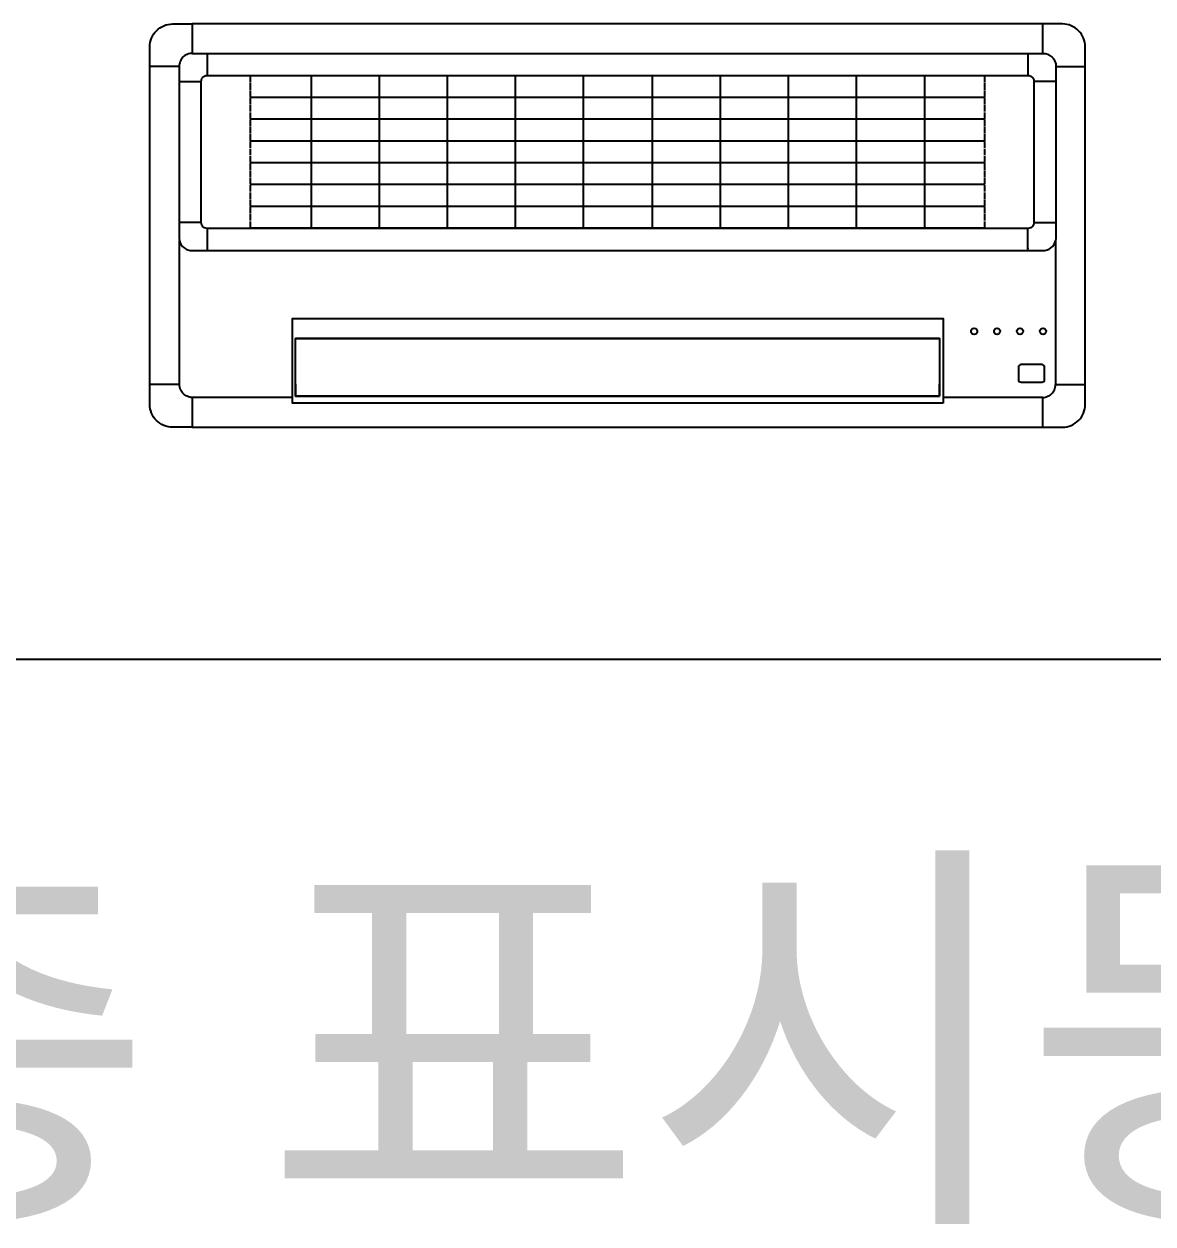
# Model space of a CAD drawing. Header units: millimetres. Extents: x 0 to 841, y 0 to 735.
# Drawn here: x 783.91 to 793.24, y 375.58 to 385.5 of the extents above; entities that cross this region are included whole.
import ezdxf

# ---------------------------------------------------------------- set-up
doc = ezdxf.new("R2010")
doc.units = ezdxf.units.MM
for name, color, linetype in [('A-SYM', 7, 'CONTINUOUS'), ('A-TEXT-NOTE', 7, 'CONTINUOUS'), ('에어컨', 15, 'CONTINUOUS')]:
    doc.layers.add(name, color=color, linetype=linetype)
doc.styles.add('Gtx', font='')
doc.styles.get('Gtx').set_extended_font_data('Dotum')

# ---------------------------------------------------------------- blocks, each defined once
blk = doc.blocks.new('A$C62139ff5')
at = {"layer": '에어컨'}
for p, q in [((0, 666.7), (-703, 666.7)), ((-703, 666.7), (-703, 618.1)), ((703, 666.7), (0, 666.7)), ((703, 618.1), (703, 666.7)), ((-678.4, 618.1), (-678.4, 581.6)), ((678.4, 618.1), (678.4, 581.6)), ((-724.8, 596.4), (-773.3, 596.4)), ((-773.3, 70.3), (-773.3, 596.4)), ((-724.8, 596.4), (-724.8, 313.7)), ((724.8, 596.4), (773.3, 596.4)), ((773.3, 70.3), (773.3, 596.4)), ((-678.4, 581.6), (678.4, 581.6)), ((-607.1, 580.6), (-607.1, 569.9)), ((-506.1, 328.5), (-506.1, 581.6)), ((-393.6, 328.5), (-393.6, 581.6)), ((-281.1, 328.5), (-281.1, 581.6)), ((-168.7, 328.5), (-168.7, 581.6)), ((-56.2, 328.5), (-56.2, 581.6)), ((57.9, 328.5), (57.9, 581.6)), ((170.3, 328.5), (170.3, 581.6)), ((282.8, 328.5), (282.8, 581.6)), ((395.3, 328.5), (395.3, 581.6)), ((507.8, 328.5), (507.8, 581.6)), ((607.1, 569.9), (607.1, 580.6)), ((-688.2, 338.4), (-688.2, 571.8)), ((-607.1, 568.6), (-607.1, 557.9)), ((-607.1, 556.6), (-607.1, 545.9)), ((607.1, 557.9), (607.1, 568.6)), ((607.1, 545.9), (607.1, 556.6)), ((688.2, 571.8), (688.2, 338.4)), ((-607.1, 545.9), (607.1, 545.9)), ((-607.1, 544.6), (-607.1, 533.8)), ((607.1, 533.8), (607.1, 544.6)), ((-607.1, 532.6), (-607.1, 521.8)), ((-607.1, 520.5), (-607.1, 509.8)), ((607.1, 521.8), (607.1, 532.6)), ((607.1, 509.8), (607.1, 520.5)), ((-607.1, 509.8), (607.1, 509.8)), ((-607.1, 508.5), (-607.1, 497.8)), ((-607.1, 496.5), (-607.1, 485.8)), ((607.1, 497.8), (607.1, 508.5)), ((607.1, 485.8), (607.1, 496.5)), ((-607.1, 484.5), (-607.1, 473.7)), ((607.1, 473.7), (607.1, 484.5)), ((-607.1, 473.7), (607.1, 473.7)), ((-607.1, 472.4), (-607.1, 461.7)), ((-607.1, 460.4), (-607.1, 449.7)), ((607.1, 461.7), (607.1, 472.4)), ((607.1, 449.7), (607.1, 460.4)), ((-607.1, 448.4), (-607.1, 437.7)), ((-607.1, 437.7), (607.1, 437.7)), ((607.1, 437.7), (607.1, 448.4)), ((-607.1, 436.4), (-607.1, 425.6)), ((-607.1, 424.4), (-607.1, 413.6)), ((607.1, 425.6), (607.1, 436.4)), ((607.1, 413.6), (607.1, 424.4)), ((-607.1, 412.3), (-607.1, 401.6)), ((-607.1, 401.6), (607.1, 401.6)), ((-607.1, 400.3), (-607.1, 389.6)), ((607.1, 401.6), (607.1, 412.3)), ((607.1, 389.6), (607.1, 400.3)), ((-607.1, 388.3), (-607.1, 377.6)), ((607.1, 377.6), (607.1, 388.3)), ((-607.1, 376.3), (-607.1, 365.5)), ((-607.1, 365.5), (607.1, 365.5)), ((-607.1, 364.2), (-607.1, 353.5)), ((607.1, 365.5), (607.1, 376.3)), ((607.1, 353.5), (607.1, 364.2)), ((-607.1, 352.2), (-607.1, 341.5)), ((-607.1, 340.2), (-607.1, 329.5)), ((607.1, 341.5), (607.1, 352.2)), ((607.1, 329.5), (607.1, 340.2)), ((688.2, 338.4), (724.8, 338.4)), ((-678.4, 328.5), (-678.4, 292)), ((678.4, 328.5), (-678.4, 328.5)), ((-607.1, 329.5), (607.1, 329.5)), ((678.4, 292), (678.4, 328.5)), ((-724.1, 70.3), (-724.1, 308.4)), ((724.1, 308.4), (724.1, 70.3)), ((-703, 292), (703, 292)), ((-678.4, 296.2), (-678.4, 295.1)), ((-678.4, 295.1), (-678.4, 294.8)), ((678.4, 294.8), (678.4, 295.1)), ((-537.1, 179.9), (537.1, 179.9)), ((532.5, 146.4), (-532.5, 146.4)), ((701.3, 103.5), (667.5, 103.5)), ((662.8, 98.8), (662.8, 79.1)), ((706, 79.1), (706, 98.8)), ((-724.1, 70.3), (-773.3, 70.3)), ((-532.5, 70.9), (-532.5, 51.5)), ((532.5, 51.5), (532.5, 70.9)), ((667.5, 74.3), (701.3, 74.3)), ((724.1, 70.3), (773.3, 70.3)), ((-537.1, 49.2), (-703, 49.2)), ((-703, 49.2), (-703, 0)), ((-532.5, 51.5), (532.5, 51.5)), ((703, 49.2), (538.4, 49.2)), ((703, 0), (703, 49.2)), ((-703, 0), (0, 0)), ((0, 0), (703, 0))]:
    blk.add_line(p, q, dxfattribs=at)
blk.add_lwpolyline([(678.4, 296.2), (678.4, 296.1, 0.000001), (678.4, 296.1, 0.000001), (678.4, 296, 0.000001), (678.4, 295.9, 0.000001), (678.4, 295.9, 0.000001), (678.4, 295.8, 0.000001), (678.4, 295.8, 0.000001), (678.4, 295.7, 0.000001), (678.4, 295.7, 0.000001), (678.4, 295.6, 0.000002), (678.4, 295.6, 0.000002), (678.4, 295.5, 0.000002), (678.4, 295.5, 0.000002), (678.4, 295.4, 0.000002), (678.4, 295.4, 0.000002), (678.4, 295.4, 0.000003), (678.4, 295.3, 0.000003), (678.4, 295.3, 0.000003), (678.4, 295.3, 0.000004), (678.4, 295.2, 0.000004), (678.4, 295.2, 0.000005), (678.4, 295.2, 0.000008), (678.4, 295.2, 0.000008), (678.4, 295.1, 0.000004), (678.4, 295.1, 0.000014), (678.4, 295.1, 0.000042), (678.4, 295.1, 0.000045), (678.4, 295.1, 0.00004)], format="xyb", dxfattribs=at)
for points in [[(538.4, 39.6), (-537.1, 39.6), (-537.1, 179.9), (538.4, 179.9)], [(532.5, 51.5), (-532.5, 51.5), (-532.5, 146.4), (532.5, 146.4)]]:
    blk.add_lwpolyline(points, close=True, dxfattribs=at)
for centre in [(589.6, 158.5), (627.5, 158.5), (665.5, 158.5), (703.4, 158.5)]:
    blk.add_circle(centre, 5.1, dxfattribs=at)
for centre, radius, start, end in [((-703, 313.7), 21.8, 194.2318, 270), ((703, 313.7), 21.8, 270, 345.7096), ((667.5, 98.8), 4.77, 90, 180), ((701.3, 98.8), 4.77, 0, 90), ((667.5, 79.1), 4.77, 180, 270), ((701.3, 79.1), 4.77, 270, 0)]:
    blk.add_arc(centre, radius, start, end, dxfattribs=at)
for points, knots in [([(-773.3, 596.4), (-773.3, 601.8), (-773.4, 612.6), (-773.3, 623.4), (-773.3, 638.7), (-765.3, 658.6), (-745.4, 666.7), (-730.1, 666.7), (-719.2, 666.7), (-708.5, 666.7), (-703, 666.7)], [0, 0, 0, 0, 0.22816, 0.45632, 0.45632, 0.85767, 1.25902, 1.25902, 1.48718, 1.71534, 1.71534, 1.71534, 1.71534]), ([(773.3, 596.4), (773.3, 601.8), (773.4, 612.6), (773.3, 623.4), (773.3, 638.7), (765.3, 658.6), (745.4, 666.7), (730.1, 666.7), (719.2, 666.7), (708.5, 666.7), (703, 666.7)], [0, 0, 0, 0, 0.22816, 0.45632, 0.45632, 0.85767, 1.25902, 1.25902, 1.48718, 1.71534, 1.71534, 1.71534, 1.71534]), ([(-703, 618.1), (-705.9, 618.1), (-711.6, 617), (-718.8, 612.2), (-723.7, 604.9), (-724.8, 599.2), (-724.8, 596.4)], [2, 2, 2, 2, 9.907077, 17.816346, 25.725604, 33.632516, 33.632516, 33.632516, 33.632516]), ([(703, 618.1), (705.8, 618.1), (708.6, 617.6), (712.6, 616), (714, 615.2), (716.5, 613.5), (717.6, 612.6), (720.5, 609.6), (722.1, 607.2), (724.2, 602), (724.8, 599.2), (724.8, 596.4)], [2, 2, 2, 2, 9.751142, 9.751142, 14.058025, 14.058025, 18.012457, 18.012457, 25.823127, 25.823127, 33.63537, 33.63537, 33.63537, 33.63537]), ([(-688.2, 571.8), (-688.2, 573.4), (-687.9, 574.9), (-686.7, 577.2), (-685.5, 578.8), (-683.9, 580), (-681.6, 581.2), (-680, 581.6), (-678.4, 581.6)], [0, 0, 0, 0, 0.309615, 0.309615, 0.500067, 0.690519, 0.690519, 1, 1, 1, 1]), ([(678.4, 581.6), (680, 581.6), (681.6, 581.2), (683.9, 580), (685.5, 578.8), (686.7, 577.2), (687.9, 574.9), (688.2, 573.4), (688.2, 571.8)], [0, 0, 0, 0, 0.309481, 0.309481, 0.499933, 0.690385, 0.690385, 1, 1, 1, 1]), ([(-678.4, 328.5), (-680, 328.5), (-681.6, 328.9), (-683.9, 330.1), (-685.5, 331.3), (-686.7, 332.9), (-687.9, 335.2), (-688.2, 336.8), (-688.2, 338.4)], [0, 0, 0, 0, 0.309481, 0.309481, 0.499933, 0.690385, 0.690385, 1, 1, 1, 1]), ([(688.2, 338.4), (688.2, 336.8), (687.9, 335.2), (686.7, 332.9), (685.5, 331.3), (683.9, 330.1), (681.6, 328.9), (680, 328.5), (678.4, 328.5)], [0, 0, 0, 0, 0.309615, 0.309615, 0.500067, 0.690519, 0.690519, 1, 1, 1, 1]), ([(-724.8, 313.7), (-724.8, 312.8), (-724.7, 311.9), (-724.6, 310.6), (-724.5, 310.2), (-724.4, 309.5), (-724.3, 309.3), (-724.3, 308.9), (-724.2, 308.8), (-724.2, 308.6), (-724.1, 308.5), (-724.1, 308.4)], [2, 2, 2, 2, 4.5023, 4.5023, 5.753437, 5.753437, 6.378994, 6.378994, 6.691777, 6.691777, 7.004574, 7.004574, 7.004574, 7.004574]), ([(-703, 0), (-708.5, 0), (-719.2, 0), (-730.1, 0), (-745.4, 0), (-765.3, 8.1), (-773.3, 28), (-773.3, 43.2), (-773.4, 54.1), (-773.3, 64.9), (-773.3, 70.3)], [0, 0, 0, 0, 0.22816, 0.45632, 0.45632, 0.85767, 1.259019, 1.259019, 1.487179, 1.715339, 1.715339, 1.715339, 1.715339]), ([(-703, 49.2), (-704.5, 49.2), (-707.4, 49.5), (-710.2, 50.4), (-714, 52.1), (-718.3, 55.1), (-721.3, 59.4), (-722.9, 63.1), (-723.8, 65.9), (-724.1, 68.8), (-724.1, 70.3)], [0, 0, 0, 0, 0.133012, 0.266023, 0.266023, 0.5, 0.733977, 0.733977, 0.866988, 1, 1, 1, 1]), ([(703, 49.2), (704.5, 49.2), (707.4, 49.5), (710.2, 50.4), (714, 52.1), (718.3, 55.1), (721.3, 59.4), (722.9, 63.1), (723.8, 65.9), (724.1, 68.8), (724.1, 70.3)], [0, 0, 0, 0, 0.133012, 0.266023, 0.266023, 0.5, 0.733977, 0.733977, 0.866988, 1, 1, 1, 1]), ([(703, 0), (708.5, 0), (719.2, 0), (730.1, 0), (745.4, 0), (765.3, 8.1), (773.3, 28), (773.3, 43.2), (773.4, 54.1), (773.3, 64.9), (773.3, 70.3)], [0, 0, 0, 0, 0.22816, 0.45632, 0.45632, 0.85767, 1.259019, 1.259019, 1.487179, 1.715339, 1.715339, 1.715339, 1.715339])]:
    blk.add_open_spline(points, degree=3, knots=knots, dxfattribs=at)
for points in [[(-703, 618.1), (-445.8, 618.1), (-257.2, 618.1), (0, 618.1)], [(0, 618.1), (257.2, 618.1), (445.8, 618.1), (703, 618.1)], [(724.8, 596.4), (724.8, 502.2), (724.8, 408), (724.8, 313.7)], [(-724.6, 571.8), (-710, 571.8), (-699.1, 571.8), (-688.2, 571.8)], [(724.8, 571.8), (710, 571.8), (699.1, 571.8), (688.2, 571.8)], [(-688.2, 338.4), (-699.1, 338.4), (-710, 338.4), (-725.3, 338.4)], [(688.2, 338.4), (699.1, 338.4), (710, 338.4), (720.6, 338.4)], [(724.8, 313.7), (724.8, 311.9), (724.6, 310.1), (724.1, 308.4)]]:
    blk.add_open_spline(points, degree=3, dxfattribs=at)

msp = doc.modelspace()

# ---------------------------------------------------------------- linework, layer by layer
at = {"layer": 'A-SYM', "color": 1}
msp.add_line((822.5, 380.2484), (732.5, 380.2484), dxfattribs=at)

# ---------------------------------------------------------------- block references
at = {"layer": '에어컨', "xscale": 0.004999999999999999, "yscale": 0.004999999999999999, "zscale": 0.004999999999999999}
msp.add_blockref('A$C62139ff5', (788.8144, 382.1694), dxfattribs=at)

# ---------------------------------------------------------------- texts
at = {"layer": 'A-TEXT-NOTE', "style": 'Gtx'}
msp.add_text('※ 계단실 내 벽부형 형광등은 계단층 표시등으로 함', height=2.5, dxfattribs=at).set_placement((733.1096, 375.8505))

doc.saveas('drawing.dxf')
